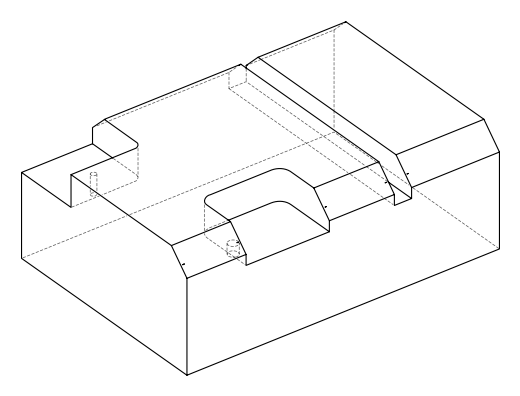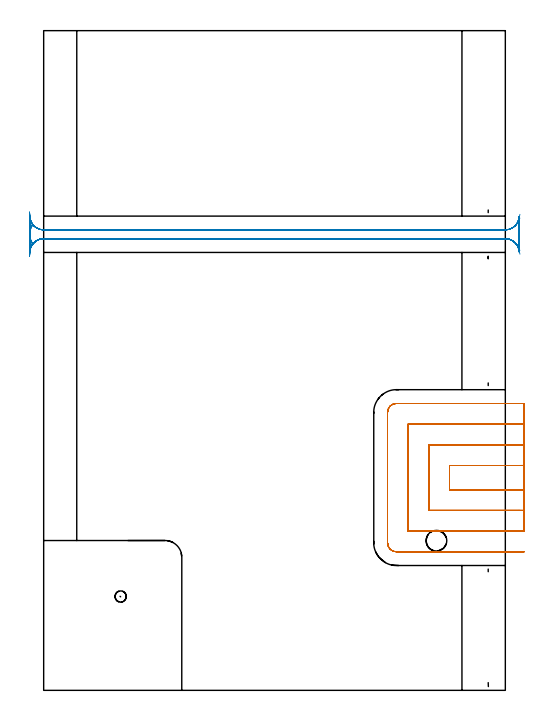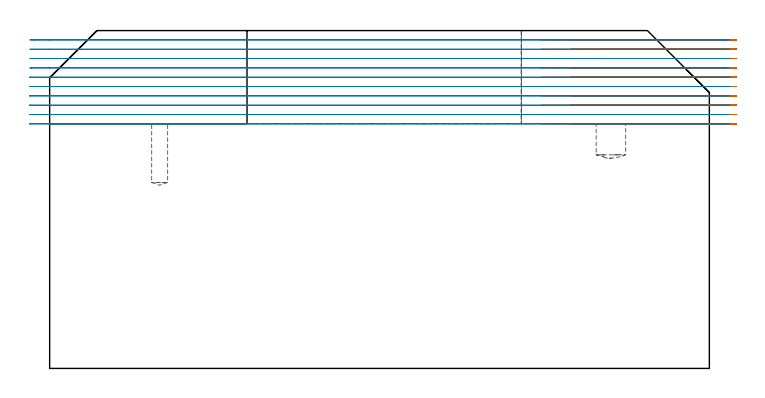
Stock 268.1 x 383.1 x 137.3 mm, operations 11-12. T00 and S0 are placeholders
(PLAN: 12 operations, 4 tool changes, 84.8 min)
(1 SPOT_DRILL | STEP1POCKET | NXT0321_9005460120000 | 0.04 min | 4175 mm3)
(2 SPOT_DRILL_1 | STEP1POCKET_1 | NXT0321_9005460120000 | 0.04 min | 4149 mm3)
(3 DRILL_BLIND_HOLE_INTO_CENTER | STEP1POCKET | NXT0301_128 | 0.07 min | 1577 mm3)
(4 DRILL_BLIND_HOLE_INTO_CENTER_1 | STEP1POCKET_1 | NXT0301_036 | 0.12 min | 812 mm3)
(5 AREA_MILL | FG_CHAMFER_SURFACE | UGT0205_001 | 5.67 min | 25658 mm3)
(6 AREA_MILL_1 | FG_CHAMFER_SURFACE_1 | UGT0205_001 | 9.72 min | 33712 mm3)
(7 AREA_MILL_2 | FG_CHAMFER_SURFACE_2 | UGT0205_001 | 6.19 min | 30589 mm3)
(8 AREA_MILL_3 | FG_CHAMFER_SURFACE_3 | UGT0205_001 | 6.38 min | 21287 mm3)
(9 AREA_MILL_4 | FG_CHAMFER_SURFACE_4 | UGT0205_001 | 8.21 min | 36836 mm3)
(10 MILL_CORNER_NOTCH_RECTANGULAR | CORNER_NOTCH_RECTANGULAR | NXT0201_012 | Follow Part, ap 4, ae 75% | 15.89 min | 258187 mm3)
(11 MILL_SLOT | SLOT_PARTIAL_RECTANGULAR | NXT0201_012 | Follow Part, ap 4, ae 75% | 20.29 min | 283174 mm3)
(12 MILL_RECTANGULAR_SLOT | SLOT_RECTANGULAR | NXT0201_012 | Follow Part, ap 4, ae 75% | 12.17 min | 206254 mm3)
(TOOL NXT0321_9005460120000 | NC Spot Drill, 142deg, 12mm, Carbide, Uncoated | D12 PA142 FL30 Z2)
(TOOL NXT0301_128 | Carbide Drill 12mm [861.1-1200-036A1-GP GC34] | D12 PA150 FL37.4 Z2)
(TOOL NXT0301_036 | Carbide Drill 6.5mm [860.1-0650-033A1-MM 2214] | D6.5 PA140 FL53 Z2)
(TOOL UGT0205_001 | Chamfer Mill 20 x 3 x 45 deg. | D20 FL50 Z2)
(TOOL NXT0201_012 | ENDMILL 16mm [2P460-1600-NA 1630] | D16 FL38 Z6)
(OP 11 MILL_SLOT)
G17 G21 G94 G90
T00 M6
G54
G17 G0 G90 X279.1 Y130.622 S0 M3
G43 Z147.3 H1
Z133.51
G94 G1 X276.1 Y130.601 F250.
X275.846 Y130.6 F500.
X235.7
Y116.5
X275.846
X276.1 Y116.499
X279.1 Y116.478 F250.
Y142.633
X276.1 Y142.601
G2 X275.846 Y142.6 R24. F500.
G1 X223.7
Y104.5
X275.846
G2 X276.1 Y104.499 R24.
G1 X279.1 Y104.467 F250.
X279.099 Y154.666
X276.1 Y154.603
G2 X275.846 Y154.6 R12. F500.
G1 X211.7
Y92.5
X275.846
G2 X276.1 Y92.497 R12.
G1 X279.099 Y92.434 F250.
X278.846 Y166.6
X275.846
X204.9 F500.
G3 X199.7 Y161.4 R5.2
G1 Y85.7
G3 X204.9 Y80.5 R5.2
G1 X275.846
X278.846 F250.
G0 X279.1 Y130.622 Z129.72
G1 X276.1 Y130.601
X275.846 Y130.6 F500.
X235.7
Y116.5
X275.846
X276.1 Y116.499
X279.1 Y116.478 F250.
Y142.633
X276.1 Y142.601
G2 X275.846 Y142.6 R24. F500.
G1 X223.7
Y104.5
X275.846
G2 X276.1 Y104.499 R24.
G1 X279.1 Y104.467 F250.
X279.099 Y154.666
X276.1 Y154.603
G2 X275.846 Y154.6 R12. F500.
G1 X211.7
Y92.5
X275.846
G2 X276.1 Y92.497 R12.
G1 X279.099 Y92.434 F250.
X278.846 Y166.6
X275.846
X204.9 F500.
G3 X199.7 Y161.4 R5.2
G1 Y85.7
G3 X204.9 Y80.5 R5.2
G1 X275.846
X278.846 F250.
G0 X279.1 Y130.622 Z125.93
G1 X276.1 Y130.601
X275.846 Y130.6 F500.
X235.7
Y116.5
X275.846
X276.1 Y116.499
X279.1 Y116.478 F250.
Y142.633
X276.1 Y142.601
G2 X275.846 Y142.6 R24. F500.
G1 X223.7
Y104.5
X275.846
G2 X276.1 Y104.499 R24.
G1 X279.1 Y104.467 F250.
X279.099 Y154.666
X276.1 Y154.603
G2 X275.846 Y154.6 R12. F500.
G1 X211.7
Y92.5
X275.846
G2 X276.1 Y92.497 R12.
G1 X279.099 Y92.434 F250.
X278.846 Y166.6
X275.846
X204.9 F500.
G3 X199.7 Y161.4 R5.2
G1 Y85.7
G3 X204.9 Y80.5 R5.2
G1 X275.846
X278.846 F250.
G0 X279.1 Y130.622 Z122.14
G1 X276.1 Y130.601
X275.846 Y130.6 F500.
X235.7
Y116.5
X275.846
X276.1 Y116.499
X279.1 Y116.478 F250.
Y142.633
X276.1 Y142.601
G2 X275.846 Y142.6 R24. F500.
G1 X223.7
Y104.5
X275.846
G2 X276.1 Y104.499 R24.
G1 X279.1 Y104.467 F250.
X279.099 Y154.666
X276.1 Y154.603
G2 X275.846 Y154.6 R12. F500.
G1 X211.7
Y92.5
X275.846
G2 X276.1 Y92.497 R12.
G1 X279.099 Y92.434 F250.
X278.846 Y166.6
X275.846
X204.9 F500.
G3 X199.7 Y161.4 R5.2
G1 Y85.7
G3 X204.9 Y80.5 R5.2
G1 X275.846
X278.846 F250.
G0 X279.1 Y130.6 Z118.35
G1 X276.1
X235.7 F500.
Y116.5
X276.1
X279.1 F250.
Y142.6
X276.1
X223.7 F500.
Y104.5
X276.1
X279.1 F250.
Y154.6
X276.1
X211.7 F500.
Y92.5
X276.1
X279.1 F250.
Y166.6
X276.1
X204.9 F500.
G3 X199.7 Y161.4 R5.2
G1 Y85.7
G3 X204.9 Y80.5 R5.2
G1 X276.1
X279.1 F250.
G0 Y130.6 Z114.56
G1 X276.1
X235.7 F500.
Y116.5
X276.1
X279.1 F250.
Y142.6
X276.1
X223.7 F500.
Y104.5
X276.1
X279.1 F250.
Y154.6
X276.1
X211.7 F500.
Y92.5
X276.1
X279.1 F250.
Y166.6
X276.1
X204.9 F500.
G3 X199.7 Y161.4 R5.2
G1 Y85.7
G3 X204.9 Y80.5 R5.2
G1 X276.1
X279.1 F250.
G0 Y130.6 Z110.77
G1 X276.1
X235.7 F500.
Y116.5
X276.1
X279.1 F250.
Y142.6
X276.1
X223.7 F500.
Y104.5
X276.1
X279.1 F250.
Y154.6
X276.1
X211.7 F500.
Y92.5
X276.1
X279.1 F250.
Y166.6
X276.1
X204.9 F500.
G3 X199.7 Y161.4 R5.2
G1 Y85.7
G3 X204.9 Y80.5 R5.2
G1 X276.1
X279.1 F250.
G0 Y130.6 Z106.98
G1 X276.1
X235.7 F500.
Y116.5
X276.1
X279.1 F250.
Y142.6
X276.1
X223.7 F500.
Y104.5
X276.1
X279.1 F250.
Y154.6
X276.1
X211.7 F500.
Y92.5
X276.1
X279.1 F250.
Y166.6
X276.1
X204.9 F500.
G3 X199.7 Y161.4 R5.2
G1 Y85.7
G3 X204.9 Y80.5 R5.2
G1 X276.1
X279.1 F250.
G0 Y130.6 Z103.19
G1 X276.1
X235.7 F500.
Y116.5
X276.1
X279.1 F250.
Y142.6
X276.1
X223.7 F500.
Y104.5
X276.1
X279.1 F250.
Y154.6
X276.1
X211.7 F500.
Y92.5
X276.1
X279.1 F250.
Y166.6
X276.1
X204.9 F500.
G3 X199.7 Y161.4 R5.2
G1 Y85.7
G3 X204.9 Y80.5 R5.2
G1 X276.1
X279.1 F250.
G0 Y130.6 Z99.4
G1 X276.1
X235.7 F500.
Y116.5
X276.1
X279.1 F250.
Y142.6
X276.1
X223.7 F500.
Y104.5
X276.1
X279.1 F250.
Y154.6
X276.1
X211.7 F500.
Y92.5
X276.1
X279.1 F250.
Y166.6
X276.1
X204.9 F500.
G3 X199.7 Y161.4 R5.2
G1 Y85.7
G3 X204.9 Y80.5 R5.2
G1 X276.1
X279.1 F250.
G0 Z147.3
M5
M2
(OP 12 MILL_RECTANGULAR_SLOT)
G17 G21 G94 G90
T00 M6
G54
G17 G0 G90 X276.22 Y272.742 S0 M3
G43 Z147.3 H1
Z133.51
G94 G1 X274.345 Y270.4 F250.
G2 X268.1 Y267.4 R8. F500.
G1 X0.
G2 X-6.245 Y270.4 R8.
G3 X-8. Y265.4 R8.
G1 Y264.3
G3 X-6.245 Y259.3 R8.
G2 X0. Y262.3 R8.
G1 X268.1
G2 X274.345 Y259.3 R8.
G1 X276.22 Y256.958 F250.
G0 Y272.742 Z129.72
G1 X274.345 Y270.4
G2 X268.1 Y267.4 R8. F500.
G1 X0.
G2 X-6.245 Y270.4 R8.
G3 X-8. Y265.4 R8.
G1 Y264.3
G3 X-6.245 Y259.3 R8.
G2 X0. Y262.3 R8.
G1 X268.1
G2 X274.345 Y259.3 R8.
G1 X276.22 Y256.958 F250.
G0 Y272.742 Z125.93
G1 X274.345 Y270.4
G2 X268.1 Y267.4 R8. F500.
G1 X0.
G2 X-6.538 Y270.79 R8.
G3 X-8. Y266.181 R8.
G1 Y263.519
G3 X-6.539 Y258.909 R8.
G2 X0. Y262.3 R8.
G1 X268.1
G2 X274.345 Y259.3 R8.
G1 X276.22 Y256.958 F250.
G0 Y272.742 Z122.14
G1 X274.345 Y270.4
G2 X268.1 Y267.4 R8. F500.
G1 X0.
G2 X-7.521 Y272.673 R8.
G1 X-7.549 Y272.683
G3 X-8. Y270.035 R8.
G1 Y259.662
G3 X-7.55 Y257.016 R8.
G1 X-7.521 Y257.026
G2 X0. Y262.3 R8.
G1 X268.1
G2 X274.345 Y259.3 R8.
G1 X276.22 Y256.958 F250.
G0 X276.563 Y274.228 Z118.35
G1 X275.134 Y271.59
G2 X268.1 Y267.4 R8. F500.
G1 X0.
G2 X-7.967 Y274.674 R8.
G1 X-7.997 Y274.675
G3 X-8. Y274.457 R8.
G1 Y255.219
X-7.998 Y255.019
X-7.968 Y255.02
G2 X0. Y262.3 R8.
G1 X268.1
G2 X275.134 Y258.11 R8.
G1 X276.563 Y255.472 F250.
G0 X276.583 Y276.419 Z114.56
G1 X275.872 Y273.504
G2 X268.1 Y267.4 R8. F500.
G1 X0.
G2 X-7.97 Y274.708 R8.
G1 X-8.
Y254.992
X-7.97
G2 X0. Y262.3 R8.
G1 X268.1
G2 X275.868 Y256.215 R8.
G1 X276.585 Y253.302 F250.
G0 Z147.3
X-8.23 Y252.003
Z110.77
G1 X-7.97 Y254.992
G2 X0. Y262.3 R8. F500.
G1 X268.1
G2 X276.09 Y254.7 R8.
G1 X276.1
Y275.
X276.09
G2 X268.1 Y267.4 R8.
G1 X0.
G2 X-7.97 Y274.708 R8.
G1 X-8.23 Y277.697 F250.
G0 Y252.003 Z106.98
G1 X-7.97 Y254.992
G2 X0. Y262.3 R8. F500.
G1 X268.1
G2 X276.09 Y254.7 R8.
G1 X276.1
Y275.
X276.09
G2 X268.1 Y267.4 R8.
G1 X0.
G2 X-7.97 Y274.708 R8.
G1 X-8.23 Y277.697 F250.
G0 Y252.003 Z103.19
G1 X-7.97 Y254.992
G2 X0. Y262.3 R8. F500.
G1 X268.1
G2 X276.09 Y254.7 R8.
G1 X276.1
Y275.
X276.09
G2 X268.1 Y267.4 R8.
G1 X0.
G2 X-7.97 Y274.708 R8.
G1 X-8.23 Y277.697 F250.
G0 Y252.003 Z99.4
G1 X-7.97 Y254.992
G2 X0. Y262.3 R8. F500.
G1 X268.1
G2 X276.09 Y254.7 R8.
G1 X276.1
Y275.
X276.09
G2 X268.1 Y267.4 R8.
G1 X0.
G2 X-7.97 Y274.708 R8.
G1 X-8.23 Y277.697 F250.
G0 Z147.3
M5
M2
